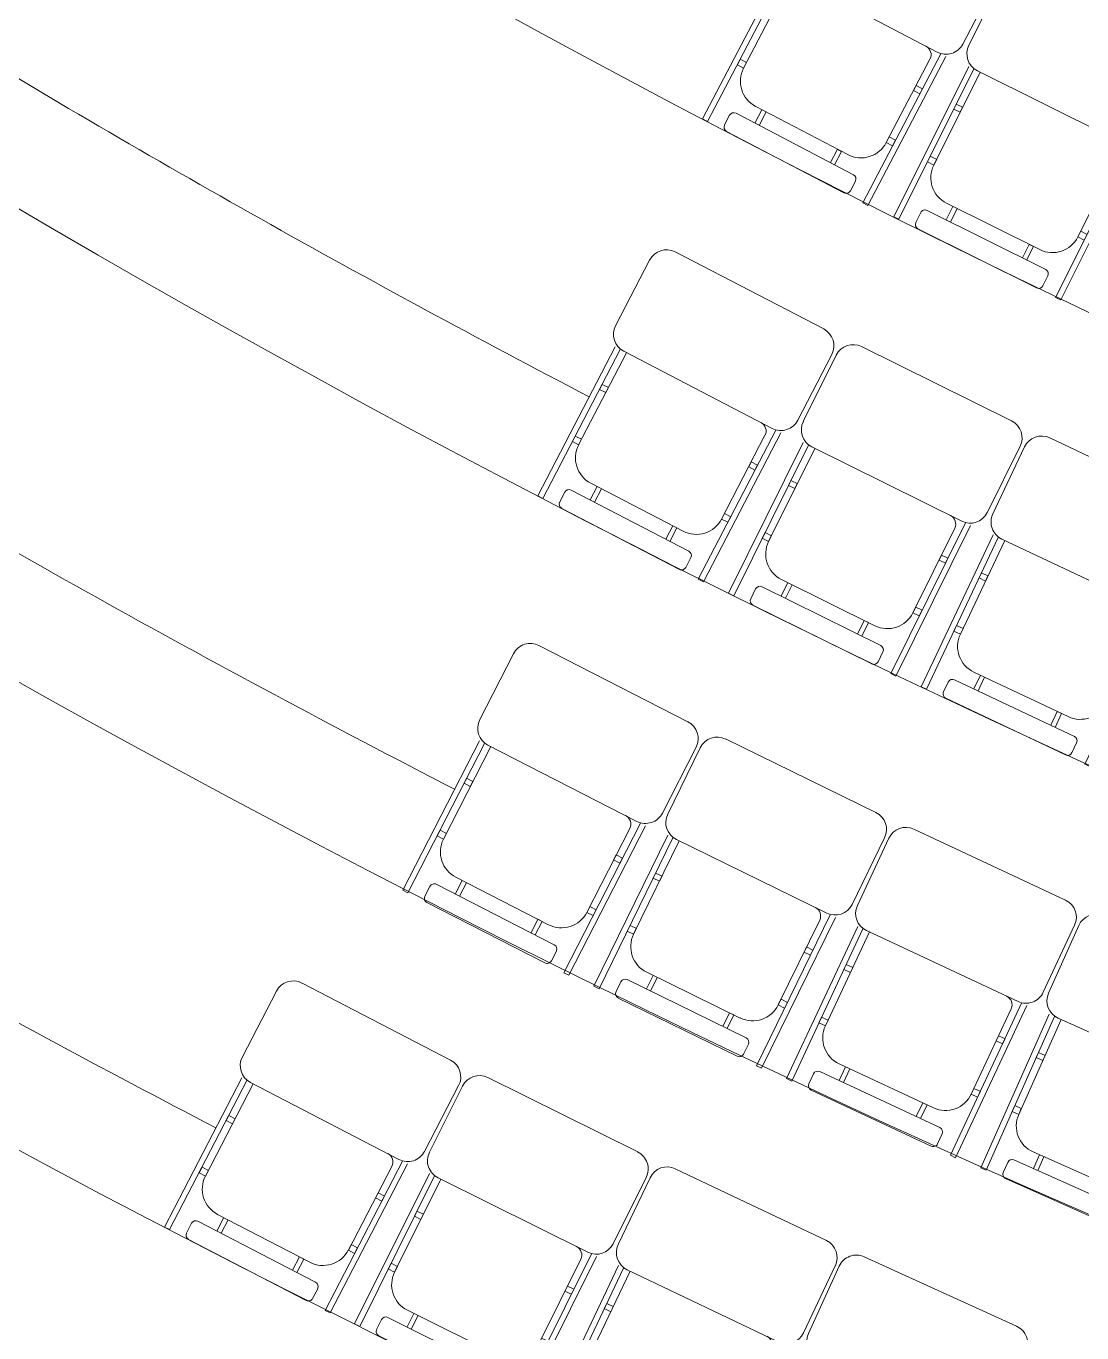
# Model space of a CAD drawing. Header units: millimetres. Extents: x 8275 to 147087, y -297470 to -191881.
# Drawn here: x 29493 to 32322, y -215947 to -212445 of the extents above; entities that cross this region are included whole.
import ezdxf

# ---------------------------------------------------------------- set-up
doc = ezdxf.new("R2010")
doc.units = ezdxf.units.MM
doc.header["$LTSCALE"] = 250
doc.header["$MEASUREMENT"] = 0
for name, color, linetype, lineweight in [('furniture', 5, 'Continuous', 15), ('hatch', 9, 'Continuous', 0), ('stairs', 2, 'Continuous', 5)]:
    doc.layers.add(name, color=color, linetype=linetype, lineweight=lineweight)

# ---------------------------------------------------------------- blocks, each defined once
blk = doc.blocks.new('A$C24EB465D-flat-9-flat-1-flat-210')
at = {"layer": 'furniture', "ltscale": 0.1}
for p, q in [((-403.7, 189), (-6.3, -18.8)), ((-564.2, -8.3), (-472.2, 167.5)), ((-565.7, -64.8), (-774.3, -463.7)), ((-760.7, -470.8), (-552, -71.9)), ((-535.2, -80.8), (-664.1, -327.4)), ((-145.4, -284.6), (-542.7, -76.8)), ((15.1, -87.4), (-76.8, -263.2)), ((-607.8, -178.6), (-600.9, -165.3)), ((-584, -174.1), (-600.9, -165.3)), ((-591, -187.4), (-584, -174.1)), ((-591, -187.4), (-607.8, -178.6)), ((-681, -318.5), (-673.1, -303.4)), ((-656.2, -312.3), (-673.1, -303.4)), ((-664.1, -327.4), (-656.2, -312.3)), ((-344.6, -688.4), (-136, -289.5)), ((-122.5, -296.6), (-331.1, -695.5)), ((-164.7, -303.2), (-281.9, -527.3)), ((-664.1, -327.4), (-681, -318.5)), ((-208.7, -387.4), (-201.7, -374)), ((-201.7, -374), (-184.8, -382.9)), ((-191.8, -396.2), (-184.8, -382.9)), ((-208.7, -387.4), (-191.8, -396.2)), ((-701.7, -453.9), (-715.3, -480)), ((-369.8, -613.2), (-684.5, -448.6)), ((-615.1, -439), (-633.9, -475.1)), ((-384.7, -559.5), (-631.9, -430.2)), ((-603.8, -444.9), (-622.6, -481)), ((-774.3, -463.7), (-760.7, -470.8)), ((-395.2, -661.8), (-710, -497.2)), ((-281.9, -527.3), (-274, -512.2)), ((-274, -512.2), (-257.1, -521)), ((-265, -536.1), (-257.1, -521)), ((-412.8, -544.8), (-431.7, -580.8)), ((-401.5, -550.7), (-420.3, -586.8)), ((-401.5, -550.7), (-412.8, -544.8)), ((-281.9, -527.3), (-265, -536.1)), ((-364.4, -630.3), (-378.1, -656.4)), ((-331.1, -695.5), (-344.6, -688.4))]:
    blk.add_line(p, q, dxfattribs=at)
for centre, radius, start, end in [((-427.2, 144, 0), 50.8, 62.39, 152.39), ((-519.2, -31.8, 0), 50.8, 152.39, 242.39), ((-29.9, -63.8, 0), 50.8, 332.39, 62.39), ((-187.2, -291.4, 0), 25.4, 332.39, 62.39), ((-121.8, -239.6, 0), 50.8, 242.39, 332.39), ((-596.6, -362.7, 0), 76.2, 152.39, 242.39), ((-690.4, -459.8, 0), 12.7, 62.39, 152.39), ((-704.1, -485.9, 0), 12.7, 152.39, 242.39), ((-349.4, -492, 0), 76.2, 242.39, 332.39), ((-375.7, -624.5, 0), 12.7, 332.39, 62.39), ((-389.3, -650.5, 0), 12.7, 242.39, 332.39)]:
    blk.add_arc(centre, radius, start, end, dxfattribs=at)
blk = doc.blocks.new('A$C24EB465D-flat-9-flat-1-flat-211')
at = {"layer": 'furniture', "ltscale": 0.1}
for p, q in [((-404.3, 187.7), (-6.3, -18.8)), ((-564.1, -10.1), (-472.8, 166)), ((-565.5, -66.7), (-772.8, -466.3)), ((-759.1, -473.3), (-551.8, -73.7)), ((-534.9, -82.5), (-663.1, -329.5)), ((-144.4, -285.1), (-542.4, -78.6)), ((15.4, -87.3), (-75.9, -263.4)), ((-607.2, -180.6), (-600.3, -167.3)), ((-583.4, -176), (-600.3, -167.3)), ((-590.3, -189.4), (-607.2, -180.6)), ((-590.3, -189.4), (-583.4, -176)), ((-680, -320.8), (-672.1, -305.7)), ((-655.2, -314.4), (-672.1, -305.7)), ((-663.1, -329.5), (-655.2, -314.4)), ((-342.4, -689.6), (-135.1, -290)), ((-121.5, -297), (-328.8, -696.6)), ((-163.7, -303.7), (-280.1, -528.2)), ((-663.1, -329.5), (-680, -320.8)), ((-207.4, -388.1), (-200.5, -374.7)), ((-200.5, -374.7), (-183.6, -383.5)), ((-190.5, -396.8), (-183.6, -383.5)), ((-207.4, -388.1), (-190.5, -396.8)), ((-367.8, -614.4), (-683.1, -450.8)), ((-613.6, -441), (-632.4, -477.1)), ((-382.9, -560.8), (-630.5, -432.3)), ((-602.3, -446.9), (-621, -483)), ((-772.8, -466.3), (-759.1, -473.3)), ((-700.2, -456.3), (-713.7, -482.4)), ((-393, -663.1), (-708.3, -499.5)), ((-280.1, -528.2), (-272.3, -513.1)), ((-272.3, -513.1), (-255.4, -521.9)), ((-263.2, -537), (-255.4, -521.9)), ((-411.1, -546.1), (-429.8, -582.2)), ((-399.7, -552), (-418.4, -588.1)), ((-399.7, -552), (-411.1, -546.1)), ((-280.1, -528.2), (-263.2, -537)), ((-362.3, -631.5), (-375.9, -657.7)), ((-328.8, -696.6), (-342.4, -689.6))]:
    blk.add_line(p, q, dxfattribs=at)
for centre, radius, start, end in [((-427.7, 142.6, 0), 50.8, 62.5784, 152.5784), ((-519, -33.5, 0), 50.8, 152.5784, 242.5784), ((-29.7, -63.9, 0), 50.8, 332.5784, 62.5784), ((-186.2, -292, 0), 25.4, 332.5784, 62.5784), ((-121, -240, 0), 50.8, 242.5784, 332.5784), ((-595.4, -364.6, 0), 76.2, 152.5784, 242.5784), ((-688.9, -462.1, 0), 12.7, 62.5784, 152.5784), ((-702.5, -488.2, 0), 12.7, 152.5784, 242.5784), ((-347.8, -493.1, 0), 76.2, 242.5784, 332.5784), ((-373.6, -625.7, 0), 12.7, 332.5784, 62.5784), ((-387.2, -651.8, 0), 12.7, 242.5784, 332.5784)]:
    blk.add_arc(centre, radius, start, end, dxfattribs=at)
blk = doc.blocks.new('A$C24EB465D-flat-9-flat-1-flat-308')
at = {"layer": 'furniture', "ltscale": 0.1}
for p, q in [((-407.7, 180.2), (-5.9, -18.9)), ((-563.9, -20.5), (-475.7, 157.2)), ((-564.1, -77.1), (-764.1, -480.4)), ((-750.3, -487.3), (-550.4, -83.9)), ((-533.3, -92.4), (-656.9, -341.7)), ((-139.1, -287.7), (-540.9, -88.6)), ((17, -87), (-71.1, -264.8)), ((-603.8, -191.8), (-597.1, -178.3)), ((-586.7, -200.2), (-603.8, -191.8)), ((-580.1, -186.8), (-597.1, -178.3)), ((-586.7, -200.2), (-580.1, -186.8)), ((-329.6, -695.8), (-129.7, -292.4)), ((-116, -299.2), (-315.9, -702.6)), ((-158, -306.7), (-270.3, -533.3)), ((-673.9, -333.2), (-666.4, -318)), ((-656.9, -341.7), (-673.9, -333.2)), ((-649.3, -326.5), (-666.4, -318)), ((-656.9, -341.7), (-649.3, -326.5)), ((-200.2, -391.8), (-193.5, -378.3)), ((-193.5, -378.3), (-176.5, -386.8)), ((-200.2, -391.8), (-183.1, -400.3)), ((-183.1, -400.3), (-176.5, -386.8)), ((-605.4, -452.3), (-623.4, -488.7)), ((-372.5, -567.7), (-622.4, -443.8)), ((-764.1, -480.4), (-750.3, -487.3)), ((-691.7, -469.1), (-704.7, -495.5)), ((-356.4, -621.1), (-674.6, -463.3)), ((-594, -457.9), (-612, -494.4)), ((-380.7, -670.2), (-699, -512.5)), ((-270.3, -533.3), (-262.8, -518)), ((-262.8, -518), (-245.7, -526.5)), ((-400.9, -553.6), (-419, -590.1)), ((-389.4, -559.3), (-407.5, -595.7)), ((-389.4, -559.3), (-400.9, -553.6)), ((-270.3, -533.3), (-253.3, -541.7)), ((-253.3, -541.7), (-245.7, -526.5)), ((-350.6, -638.1), (-363.7, -664.5)), ((-315.9, -702.6), (-329.6, -695.8))]:
    blk.add_line(p, q, dxfattribs=at)
for centre, radius, start, end in [((-430.2, 134.7, 0), 50.8, 63.635, 153.635), ((-518.3, -43.1, 0), 50.8, 153.635, 243.635), ((-28.5, -64.4, 0), 50.8, 333.635, 63.635), ((-180.8, -295.4, 0), 25.4, 333.635, 63.635), ((-116.6, -242.2, 0), 50.8, 243.635, 333.635), ((-588.6, -375.5, 0), 76.2, 153.635, 243.635), ((-680.3, -474.7, 0), 12.7, 63.635, 153.635), ((-693.3, -501.1, 0), 12.7, 153.635, 243.635), ((-338.6, -499.4, 0), 76.2, 243.635, 333.635), ((-362, -632.5, 0), 12.7, 333.635, 63.635), ((-375.1, -658.8, 0), 12.7, 243.635, 333.635)]:
    blk.add_arc(centre, radius, start, end, dxfattribs=at)
blk = doc.blocks.new('A$C24EB465D-flat-9-flat-1-flat-309')
at = {"layer": 'furniture', "ltscale": 0.1}
for p, q in [((-563.4, -30.9), (-478.6, 148.4)), ((-410.9, 172.7), (-5.6, -19)), ((-562.6, -87.5), (-755.1, -494.4)), ((-741.2, -501), (-548.7, -94)), ((-531.5, -102.2), (-650.5, -353.8)), ((-133.8, -290.2), (-539.2, -98.6)), ((18.6, -86.7), (-66.2, -266)), ((-600.2, -202.9), (-593.7, -189.3)), ((-583, -211), (-600.2, -202.9)), ((-576.5, -197.4), (-593.7, -189.3)), ((-583, -211), (-576.5, -197.4)), ((-316.7, -701.7), (-124.3, -294.8)), ((-110.5, -301.3), (-302.9, -708.3)), ((-152.4, -309.6), (-260.5, -538.2)), ((-667.7, -345.6), (-660.4, -330.2)), ((-650.5, -353.8), (-667.7, -345.6)), ((-643.2, -338.4), (-660.4, -330.2)), ((-650.5, -353.8), (-643.2, -338.4)), ((-193, -395.4), (-186.5, -381.8)), ((-186.5, -381.8), (-169.3, -390)), ((-193, -395.4), (-175.7, -403.6)), ((-175.7, -403.6), (-169.3, -390)), ((-361.9, -574.5), (-614.1, -455.2)), ((-682.9, -481.8), (-695.5, -508.4)), ((-344.9, -627.6), (-666, -475.7)), ((-596.9, -463.4), (-614.3, -500.1)), ((-585.4, -468.8), (-602.8, -505.6)), ((-755.1, -494.4), (-741.2, -501)), ((-368.3, -677.1), (-689.4, -525.3)), ((-260.5, -538.2), (-253.2, -522.8)), ((-253.2, -522.8), (-236, -530.9)), ((-260.5, -538.2), (-243.2, -546.3)), ((-243.2, -546.3), (-236, -530.9)), ((-390.6, -560.9), (-408, -597.7)), ((-379.1, -566.4), (-396.4, -603.2)), ((-379.1, -566.4), (-390.6, -560.9)), ((-338.8, -644.5), (-351.4, -671.1)), ((-302.9, -708.3), (-316.7, -701.7))]:
    blk.add_line(p, q, dxfattribs=at)
for centre, radius, start, end in [((-432.6, 126.7, 0), 50.8, 64.6916, 154.6916), ((-517.5, -52.6, 0), 50.8, 154.6916, 244.6916), ((-27.3, -65, 0), 50.8, 334.6916, 64.6916), ((-175.3, -298.7, 0), 25.4, 334.6916, 64.6916), ((-112.1, -244.3, 0), 50.8, 244.6916, 334.6916), ((-581.6, -386.3, 0), 76.2, 154.6916, 244.6916), ((-671.4, -487.2, 0), 12.7, 64.6916, 154.6916), ((-684, -513.8, 0), 12.7, 154.6916, 244.6916), ((-329.3, -505.6, 0), 76.2, 244.6916, 334.6916), ((-350.3, -639, 0), 12.7, 334.6916, 64.6916), ((-362.9, -665.6, 0), 12.7, 244.6916, 334.6916)]:
    blk.add_arc(centre, radius, start, end, dxfattribs=at)
blk = doc.blocks.new('A$C24EB465D-flat-9-flat-1-flat-329')
at = {"layer": 'furniture', "ltscale": 0.1}
for p, q in [((-407.2, 181.2), (-6, -18.9)), ((-563.9, -19.1), (-475.3, 158.5)), ((-564.3, -75.6), (-765.3, -478.5)), ((-751.5, -485.3), (-550.6, -82.5)), ((-533.5, -91), (-657.7, -340)), ((-139.9, -287.4), (-541.1, -87.2)), ((16.8, -87), (-71.7, -264.6)), ((-604.3, -190.2), (-597.6, -176.8)), ((-587.3, -198.7), (-604.3, -190.2)), ((-580.5, -185.3), (-597.6, -176.8)), ((-587.3, -198.7), (-580.5, -185.3)), ((-331.4, -694.9), (-130.4, -292.1)), ((-116.8, -298.9), (-317.7, -701.7)), ((-158.8, -306.3), (-271.7, -532.6)), ((-674.8, -331.5), (-667.2, -316.3)), ((-657.7, -340), (-674.8, -331.5)), ((-650.1, -324.8), (-667.2, -316.3)), ((-657.7, -340), (-650.1, -324.8)), ((-201.2, -391.3), (-194.5, -377.8)), ((-194.5, -377.8), (-177.5, -386.3)), ((-201.2, -391.3), (-184.2, -399.8)), ((-184.2, -399.8), (-177.5, -386.3)), ((-606.5, -450.7), (-624.7, -487.1)), ((-373.9, -566.8), (-623.6, -442.2)), ((-765.3, -478.5), (-751.5, -485.3)), ((-692.9, -467.3), (-706, -493.7)), ((-358, -620.2), (-675.8, -461.6)), ((-595.1, -456.4), (-613.3, -492.8)), ((-382.5, -669.2), (-700.3, -510.7)), ((-271.7, -532.6), (-264.1, -517.4)), ((-264.1, -517.4), (-247.1, -525.9)), ((-402.3, -552.6), (-420.5, -589)), ((-390.9, -558.3), (-409, -594.7)), ((-390.9, -558.3), (-402.3, -552.6)), ((-271.7, -532.6), (-254.7, -541.1)), ((-254.7, -541.1), (-247.1, -525.9)), ((-352.3, -637.2), (-365.4, -663.5)), ((-317.7, -701.7), (-331.4, -694.9))]:
    blk.add_line(p, q, dxfattribs=at)
for centre, radius, start, end in [((-429.9, 135.8, 0), 50.8, 63.4881, 153.4881), ((-518.4, -41.8, 0), 50.8, 153.4881, 243.4881), ((-28.6, -64.4, 0), 50.8, 333.4881, 63.4881), ((-181.6, -295, 0), 25.4, 333.4881, 63.4881), ((-117.2, -241.9, 0), 50.8, 243.4881, 333.4881), ((-589.6, -374, 0), 76.2, 153.4881, 243.4881), ((-681.5, -473, 0), 12.7, 63.4881, 153.4881), ((-694.6, -499.3, 0), 12.7, 153.4881, 243.4881), ((-339.9, -498.6, 0), 76.2, 243.4881, 333.4881), ((-363.6, -631.5, 0), 12.7, 333.4881, 63.4881), ((-376.8, -657.9, 0), 12.7, 243.4881, 333.4881)]:
    blk.add_arc(centre, radius, start, end, dxfattribs=at)
blk = doc.blocks.new('A$C24EB465D-flat-9-flat-1-flat-350')
at = {"layer": 'furniture', "ltscale": 0.1}
for p, q in [((-405.3, 185.4), (-6.2, -18.9)), ((-564.1, -13.3), (-473.7, 163.3)), ((-565.1, -69.9), (-770.1, -470.6)), ((-756.4, -477.6), (-551.4, -76.9)), ((-534.4, -85.5), (-661.2, -333.3)), ((-142.8, -285.9), (-542, -81.7)), ((15.9, -87.2), (-74.4, -263.8)), ((-606.2, -184), (-599.4, -170.6)), ((-582.4, -179.3), (-599.4, -170.6)), ((-589.3, -192.7), (-606.2, -184)), ((-589.3, -192.7), (-582.4, -179.3)), ((-678.1, -324.6), (-670.4, -309.4)), ((-653.4, -318.1), (-670.4, -309.4)), ((-338.5, -691.5), (-133.4, -290.7)), ((-119.8, -297.7), (-324.9, -698.5)), ((-161.9, -304.7), (-277.1, -529.8)), ((-661.2, -333.3), (-678.1, -324.6)), ((-661.2, -333.3), (-653.4, -318.1)), ((-205.2, -389.2), (-198.4, -375.8)), ((-198.4, -375.8), (-181.4, -384.5)), ((-188.3, -397.9), (-181.4, -384.5)), ((-205.2, -389.2), (-188.3, -397.9)), ((-364.3, -616.5), (-680.5, -454.7)), ((-611.1, -444.5), (-629.6, -480.7)), ((-379.7, -562.9), (-628.1, -435.8)), ((-599.8, -450.3), (-618.3, -486.5)), ((-770.1, -470.6), (-756.4, -477.6)), ((-697.6, -460.2), (-711, -486.4)), ((-389.3, -665.3), (-705.5, -503.5)), ((-277.1, -529.8), (-269.4, -514.6)), ((-269.4, -514.6), (-252.4, -523.3)), ((-260.2, -538.5), (-252.4, -523.3)), ((-408, -548.4), (-426.5, -584.6)), ((-396.6, -554.3), (-415.1, -590.5)), ((-396.6, -554.3), (-408, -548.4)), ((-277.1, -529.8), (-260.2, -538.5)), ((-358.8, -633.6), (-372.2, -659.8)), ((-324.9, -698.5), (-338.5, -691.5))]:
    blk.add_line(p, q, dxfattribs=at)
for centre, radius, start, end in [((-428.5, 140.2, 0), 50.8, 62.9017, 152.9017), ((-518.8, -36.4, 0), 50.8, 152.9017, 242.9017), ((-29.3, -64.1, 0), 50.8, 332.9017, 62.9017), ((-184.6, -293.1, 0), 25.4, 332.9017, 62.9017), ((-119.7, -240.7, 0), 50.8, 242.9017, 332.9017), ((-593.3, -368, 0), 76.2, 152.9017, 242.9017), ((-686.3, -466, 0), 12.7, 62.9017, 152.9017), ((-699.7, -492.2, 0), 12.7, 152.9017, 242.9017), ((-345, -495.1, 0), 76.2, 242.9017, 332.9017), ((-370.1, -627.8, 0), 12.7, 332.9017, 62.9017), ((-383.5, -654, 0), 12.7, 242.9017, 332.9017)]:
    blk.add_arc(centre, radius, start, end, dxfattribs=at)
blk = doc.blocks.new('A$C24EB465D-flat-9-flat-1-flat-351')
at = {"layer": 'furniture', "ltscale": 0.1}
for p, q in [((-408.6, 178.2), (-5.8, -19)), ((-563.7, -23.3), (-476.5, 154.9)), ((-563.8, -79.9), (-761.7, -484.2)), ((-747.8, -491), (-549.9, -86.6)), ((-532.8, -95), (-655.2, -345)), ((-137.7, -288.4), (-540.5, -91.3)), ((17.5, -86.9), (-69.7, -265.1)), ((-602.9, -194.8), (-596.2, -181.3)), ((-585.7, -203.2), (-602.9, -194.8)), ((-579.1, -189.6), (-596.2, -181.3)), ((-585.7, -203.2), (-579.1, -189.6)), ((-326.1, -697.4), (-128.2, -293.1)), ((-114.5, -299.8), (-312.4, -704.1)), ((-156.5, -307.5), (-267.7, -534.6)), ((-672.3, -336.6), (-664.8, -321.3)), ((-655.2, -345), (-672.3, -336.6)), ((-647.7, -329.7), (-664.8, -321.3)), ((-655.2, -345), (-647.7, -329.7)), ((-198.3, -392.8), (-191.7, -379.3)), ((-191.7, -379.3), (-174.5, -387.7)), ((-198.3, -392.8), (-181.2, -401.2)), ((-181.2, -401.2), (-174.5, -387.7)), ((-603.1, -455.3), (-621, -491.8)), ((-369.6, -569.6), (-620.2, -446.9)), ((-761.7, -484.2), (-747.8, -491)), ((-689.3, -472.5), (-702.3, -499)), ((-353.3, -622.9), (-672.3, -466.7)), ((-591.7, -460.9), (-609.6, -497.4)), ((-377.4, -672.1), (-696.4, -516)), ((-267.7, -534.6), (-260.2, -519.3)), ((-260.2, -519.3), (-243.1, -527.7)), ((-398.2, -555.6), (-416, -592.1)), ((-386.6, -561.2), (-398.2, -555.6)), ((-267.7, -534.6), (-250.6, -543)), ((-250.6, -543), (-243.1, -527.7)), ((-386.6, -561.2), (-404.5, -597.8)), ((-347.5, -639.8), (-360.4, -666.3)), ((-312.4, -704.1), (-326.1, -697.4))]:
    blk.add_line(p, q, dxfattribs=at)
for centre, radius, start, end in [((-430.9, 132.5, 0), 50.8, 63.9199, 153.9199), ((-518.1, -45.7, 0), 50.8, 153.9199, 243.9199), ((-28.2, -64.6, 0), 50.8, 333.9199, 63.9199), ((-179.3, -296.3, 0), 25.4, 333.9199, 63.9199), ((-115.4, -242.8, 0), 50.8, 243.9199, 333.9199), ((-586.7, -378.5, 0), 76.2, 153.9199, 243.9199), ((-677.9, -478.1, 0), 12.7, 63.9199, 153.9199), ((-690.8, -504.5, 0), 12.7, 153.9199, 243.9199), ((-336.1, -501.1, 0), 76.2, 243.9199, 333.9199), ((-358.9, -634.3, 0), 12.7, 333.9199, 63.9199), ((-371.8, -660.7, 0), 12.7, 243.9199, 333.9199)]:
    blk.add_arc(centre, radius, start, end, dxfattribs=at)
blk = doc.blocks.new('A$C24EB465D-flat-9-flat-1-flat-352')
at = {"layer": 'furniture', "ltscale": 0.1}
for p, q in [((-563.2, -33.3), (-479.2, 146.4)), ((-411.7, 170.9), (-5.5, -19.1)), ((-562.2, -89.9), (-752.9, -497.7)), ((-739, -504.2), (-548.3, -96.4)), ((-531, -104.5), (-648.9, -356.6)), ((-132.6, -290.8), (-538.7, -100.9)), ((19, -86.6), (-65, -266.3)), ((-599.3, -205.5), (-592.9, -191.8)), ((-582, -213.5), (-599.3, -205.5)), ((-575.7, -199.9), (-592.9, -191.8)), ((-582, -213.5), (-575.7, -199.9)), ((-313.7, -703.1), (-123, -295.3)), ((-109.2, -301.8), (-299.9, -709.6)), ((-151, -310.2), (-258.1, -539.3)), ((-666.2, -348.5), (-659, -333.1)), ((-648.9, -356.6), (-666.2, -348.5)), ((-641.7, -341.1), (-659, -333.1)), ((-648.9, -356.6), (-641.7, -341.1)), ((-191.3, -396.3), (-184.9, -382.6)), ((-184.9, -382.6), (-167.6, -390.7)), ((-191.3, -396.3), (-174, -404.3)), ((-174, -404.3), (-167.6, -390.7)), ((-680.8, -484.7), (-693.3, -511.4)), ((-342.2, -629), (-663.9, -478.6)), ((-359.4, -576), (-612.2, -457.9)), ((-594.9, -465.9), (-612.2, -502.8)), ((-583.4, -471.3), (-600.6, -508.2)), ((-752.9, -497.7), (-739, -504.2)), ((-258.1, -539.3), (-250.9, -523.9)), ((-250.9, -523.9), (-233.7, -532)), ((-365.4, -678.7), (-687.2, -528.2)), ((-258.1, -539.3), (-240.9, -547.4)), ((-240.9, -547.4), (-233.7, -532)), ((-388.2, -562.6), (-405.5, -599.4)), ((-376.6, -568), (-393.8, -604.9)), ((-376.6, -568), (-388.2, -562.6)), ((-336, -645.9), (-348.5, -672.6)), ((-299.9, -709.6), (-313.7, -703.1))]:
    blk.add_line(p, q, dxfattribs=at)
for centre, radius, start, end in [((-433.2, 124.9, 0), 50.8, 64.9381, 154.9381), ((-517.2, -54.9, 0), 50.8, 154.9381, 244.9381), ((-27, -65.1, 0), 50.8, 334.9381, 64.9381), ((-174, -299.5, 0), 25.4, 334.9381, 64.9381), ((-111, -244.8, 0), 50.8, 244.9381, 334.9381), ((-579.9, -388.8, 0), 76.2, 154.9381, 244.9381), ((-669.3, -490.1, 0), 12.7, 64.9381, 154.9381), ((-681.8, -516.7, 0), 12.7, 154.9381, 244.9381), ((-327.2, -507, 0), 76.2, 244.9381, 334.9381), ((-347.5, -640.5, 0), 12.7, 334.9381, 64.9381), ((-360, -667.2, 0), 12.7, 244.9381, 334.9381)]:
    blk.add_arc(centre, radius, start, end, dxfattribs=at)
blk = doc.blocks.new('A$C24EB465D-flat-9-flat-1-flat-353')
at = {"layer": 'furniture', "ltscale": 0.1}
for p, q in [((-414.6, 163.5), (-5.1, -19.2)), ((-562.6, -43.3), (-481.7, 137.8)), ((-560.6, -99.9), (-744, -511)), ((20.6, -86.2), (-60.3, -267.4)), ((-729.9, -517.3), (-546.5, -106.1)), ((-529.1, -113.9), (-642.5, -368)), ((-127.4, -293.1), (-536.9, -110.4)), ((-595.6, -216.1), (-589.4, -202.3)), ((-572, -210.1), (-589.4, -202.3)), ((-578.2, -223.8), (-572, -210.1)), ((-578.2, -223.8), (-595.6, -216.1)), ((-301.2, -708.5), (-117.7, -297.4)), ((-103.8, -303.7), (-287.2, -714.8)), ((-145.5, -312.9), (-248.5, -543.8)), ((-659.9, -360.3), (-653, -344.7)), ((-635.6, -352.5), (-653, -344.7)), ((-642.5, -368), (-659.9, -360.3)), ((-642.5, -368), (-635.6, -352.5)), ((-184.2, -399.6), (-178.1, -385.9)), ((-184.2, -399.6), (-166.8, -407.4)), ((-178.1, -385.9), (-160.7, -393.6)), ((-166.8, -407.4), (-160.7, -393.6)), ((-330.9, -635), (-655.3, -490.3)), ((-349.2, -582.3), (-603.9, -468.7)), ((-586.6, -476.4), (-603.1, -513.6)), ((-574.9, -481.6), (-591.5, -518.8)), ((-744, -511), (-729.9, -517.3)), ((-672.1, -496.7), (-684.1, -523.6)), ((-353.3, -685.1), (-677.7, -540.4)), ((-248.5, -543.8), (-241.6, -528.3)), ((-248.5, -543.8), (-231.1, -551.6)), ((-241.6, -528.3), (-224.2, -536)), ((-231.1, -551.6), (-224.2, -536)), ((-378.2, -569.4), (-394.7, -606.5)), ((-366.5, -574.6), (-383, -611.8)), ((-366.5, -574.6), (-378.2, -569.4)), ((-324.5, -651.8), (-336.5, -678.7)), ((-287.2, -714.8), (-301.2, -708.5))]:
    blk.add_line(p, q, dxfattribs=at)
for centre, radius, start, end in [((-435.3, 117.1, 0), 50.8, 65.9563, 155.9563), ((-25.8, -65.5, 0), 50.8, 335.9563, 65.9563), ((-516.2, -64, 0), 50.8, 155.9563, 245.9563), ((-168.7, -302.5, 0), 25.4, 335.9563, 65.9563), ((-106.7, -246.7, 0), 50.8, 245.9563, 335.9563), ((-572.9, -399.1, 0), 76.2, 155.9563, 245.9563), ((-660.5, -501.9, 0), 12.7, 65.9563, 155.9563), ((-672.5, -528.8, 0), 12.7, 155.9563, 245.9563), ((-318.1, -512.8, 0), 76.2, 245.9563, 335.9563), ((-336.1, -646.6, 0), 12.7, 335.9563, 65.9563), ((-348.1, -673.5, 0), 12.7, 245.9563, 335.9563)]:
    blk.add_arc(centre, radius, start, end, dxfattribs=at)
blk = doc.blocks.new('A$C24EB465D-flat-9-flat-1-flat-373')
at = {"layer": 'furniture', "ltscale": 0.1}
for p, q in [((-404.3, 187.7), (-6.3, -18.8)), ((-564.1, -10.1), (-472.8, 166)), ((-565.5, -66.7), (-772.8, -466.3)), ((-759.1, -473.3), (-551.8, -73.7)), ((-534.9, -82.5), (-663.1, -329.5)), ((-144.4, -285.1), (-542.4, -78.6)), ((15.4, -87.3), (-75.9, -263.4)), ((-607.2, -180.6), (-600.3, -167.3)), ((-583.4, -176), (-600.3, -167.3)), ((-590.3, -189.4), (-607.2, -180.6)), ((-590.3, -189.4), (-583.4, -176)), ((-680, -320.8), (-672.1, -305.7)), ((-655.2, -314.4), (-672.1, -305.7)), ((-663.1, -329.5), (-655.2, -314.4)), ((-342.4, -689.6), (-135.1, -290)), ((-121.5, -297), (-328.8, -696.6)), ((-163.7, -303.7), (-280.1, -528.2)), ((-663.1, -329.5), (-680, -320.8)), ((-207.4, -388.1), (-200.5, -374.7)), ((-200.5, -374.7), (-183.6, -383.5)), ((-190.5, -396.8), (-183.6, -383.5)), ((-207.4, -388.1), (-190.5, -396.8)), ((-367.8, -614.4), (-683.1, -450.8)), ((-613.6, -441), (-632.4, -477.1)), ((-382.9, -560.8), (-630.5, -432.3)), ((-602.3, -446.9), (-621, -483)), ((-772.8, -466.3), (-759.1, -473.3)), ((-700.2, -456.3), (-713.7, -482.4)), ((-393, -663.1), (-708.3, -499.5)), ((-280.1, -528.2), (-272.3, -513.1)), ((-272.3, -513.1), (-255.4, -521.9)), ((-263.2, -537), (-255.4, -521.9)), ((-411.1, -546.1), (-429.8, -582.2)), ((-399.7, -552), (-418.4, -588.1)), ((-399.7, -552), (-411.1, -546.1)), ((-280.1, -528.2), (-263.2, -537)), ((-362.3, -631.5), (-375.9, -657.7)), ((-328.8, -696.6), (-342.4, -689.6))]:
    blk.add_line(p, q, dxfattribs=at)
for centre, radius, start, end in [((-427.7, 142.6, 0), 50.8, 62.5784, 152.5784), ((-519, -33.5, 0), 50.8, 152.5784, 242.5784), ((-29.7, -63.9, 0), 50.8, 332.5784, 62.5784), ((-186.2, -292, 0), 25.4, 332.5784, 62.5784), ((-121, -240, 0), 50.8, 242.5784, 332.5784), ((-595.4, -364.6, 0), 76.2, 152.5784, 242.5784), ((-688.9, -462.1, 0), 12.7, 62.5784, 152.5784), ((-702.5, -488.2, 0), 12.7, 152.5784, 242.5784), ((-347.8, -493.1, 0), 76.2, 242.5784, 332.5784), ((-373.6, -625.7, 0), 12.7, 332.5784, 62.5784), ((-387.2, -651.8, 0), 12.7, 242.5784, 332.5784)]:
    blk.add_arc(centre, radius, start, end, dxfattribs=at)
blk = doc.blocks.new('A$C24EB465D-flat-9-flat-1-flat-374')
at = {"layer": 'furniture', "ltscale": 0.1}
for p, q in [((-407.4, 180.7), (-5.9, -18.9)), ((-563.9, -19.8), (-475.5, 157.9)), ((-564.2, -76.3), (-764.7, -479.4)), ((-750.9, -486.3), (-550.5, -83.2)), ((-533.4, -91.7), (-657.3, -340.9)), ((-139.5, -287.5), (-541, -87.9)), ((16.9, -87), (-71.4, -264.7)), ((-604.1, -191), (-597.4, -177.5)), ((-587, -199.5), (-604.1, -191)), ((-580.3, -186), (-597.4, -177.5)), ((-587, -199.5), (-580.3, -186)), ((-330.5, -695.3), (-130.1, -292.2)), ((-116.4, -299), (-316.8, -702.1)), ((-158.4, -306.5), (-271, -532.9)), ((-674.4, -332.4), (-666.8, -317.1)), ((-657.3, -340.9), (-674.4, -332.4)), ((-649.7, -325.6), (-666.8, -317.1)), ((-657.3, -340.9), (-649.7, -325.6)), ((-200.7, -391.6), (-194, -378.1)), ((-194, -378.1), (-177, -386.6)), ((-200.7, -391.6), (-183.7, -400)), ((-183.7, -400), (-177, -386.6)), ((-606, -451.5), (-624.1, -487.9)), ((-373.2, -567.2), (-623, -443)), ((-764.7, -479.4), (-750.9, -486.3)), ((-692.3, -468.2), (-705.4, -494.6)), ((-357.2, -620.6), (-675.2, -462.5)), ((-594.6, -457.2), (-612.7, -493.6)), ((-381.6, -669.7), (-699.6, -511.6)), ((-271, -532.9), (-263.5, -517.7)), ((-263.5, -517.7), (-246.4, -526.2)), ((-401.6, -553.1), (-419.7, -589.5)), ((-390.2, -558.8), (-408.3, -595.2)), ((-390.2, -558.8), (-401.6, -553.1)), ((-271, -532.9), (-254, -541.4)), ((-254, -541.4), (-246.4, -526.2)), ((-351.5, -637.7), (-364.6, -664)), ((-316.8, -702.1), (-330.5, -695.3))]:
    blk.add_line(p, q, dxfattribs=at)
for centre, radius, start, end in [((-430.1, 135.2, 0), 50.8, 63.5608, 153.5608), ((-518.4, -42.4, 0), 50.8, 153.5608, 243.5608), ((-28.6, -64.4, 0), 50.8, 333.5608, 63.5608), ((-181.2, -295.2, 0), 25.4, 333.5608, 63.5608), ((-116.9, -242.1, 0), 50.8, 243.5608, 333.5608), ((-589.1, -374.8, 0), 76.2, 153.5608, 243.5608), ((-680.9, -473.8, 0), 12.7, 63.5608, 153.5608), ((-694, -500.2, 0), 12.7, 153.5608, 243.5608), ((-339.3, -499, 0), 76.2, 243.5608, 333.5608), ((-362.8, -632, 0), 12.7, 333.5608, 63.5608), ((-375.9, -658.4, 0), 12.7, 243.5608, 333.5608)]:
    blk.add_arc(centre, radius, start, end, dxfattribs=at)
blk = doc.blocks.new('A$C24EB465D-flat-9-flat-1-flat-375')
at = {"layer": 'furniture', "ltscale": 0.1}
for p, q in [((-563.5, -29.5), (-478.2, 149.7)), ((-410.5, 173.7), (-5.6, -19)), ((-562.8, -86), (-756.3, -492.5)), ((-742.5, -499.1), (-549, -92.6)), ((-531.8, -100.8), (-651.4, -352.1)), ((-134.6, -289.9), (-539.4, -97.2)), ((18.4, -86.7), (-66.9, -265.9)), ((-600.7, -201.3), (-594.2, -187.7)), ((-583.5, -209.5), (-600.7, -201.3)), ((-577, -195.9), (-594.2, -187.7)), ((-583.5, -209.5), (-577, -195.9)), ((-318.5, -700.9), (-125, -294.4)), ((-111.2, -301), (-304.7, -707.5)), ((-153.2, -309.2), (-261.8, -537.5)), ((-668.6, -343.9), (-661.3, -328.5)), ((-651.4, -352.1), (-668.6, -343.9)), ((-644.1, -336.7), (-661.3, -328.5)), ((-651.4, -352.1), (-644.1, -336.7)), ((-194, -394.9), (-187.5, -381.4)), ((-187.5, -381.4), (-170.3, -389.6)), ((-194, -394.9), (-176.8, -403.1)), ((-176.8, -403.1), (-170.3, -389.6)), ((-363.4, -573.6), (-615.3, -453.6)), ((-684.1, -480), (-696.8, -506.6)), ((-346.5, -626.7), (-667.2, -474)), ((-598.1, -461.8), (-615.6, -498.5)), ((-586.6, -467.3), (-604.1, -504)), ((-756.3, -492.5), (-742.5, -499.1)), ((-370.1, -676.2), (-690.8, -523.5)), ((-261.8, -537.5), (-254.5, -522.1)), ((-254.5, -522.1), (-237.3, -530.3)), ((-392.1, -559.9), (-409.6, -596.6)), ((-380.5, -565.4), (-392.1, -559.9)), ((-261.8, -537.5), (-244.6, -545.7)), ((-244.6, -545.7), (-237.3, -530.3)), ((-380.5, -565.4), (-398, -602.1)), ((-340.5, -643.6), (-353.1, -670.2)), ((-304.7, -707.5), (-318.5, -700.9))]:
    blk.add_line(p, q, dxfattribs=at)
for centre, radius, start, end in [((-432.3, 127.8, 0), 50.8, 64.5433, 154.5433), ((-517.6, -51.3, 0), 50.8, 154.5433, 244.5433), ((-27.4, -64.9, 0), 50.8, 334.5433, 64.5433), ((-176.1, -298.3, 0), 25.4, 334.5433, 64.5433), ((-112.7, -244, 0), 50.8, 244.5433, 334.5433), ((-582.6, -384.8, 0), 76.2, 154.5433, 244.5433), ((-672.7, -485.4, 0), 12.7, 64.5433, 154.5433), ((-685.3, -512, 0), 12.7, 154.5433, 244.5433), ((-330.7, -504.7, 0), 76.2, 244.5433, 334.5433), ((-351.9, -638.1, 0), 12.7, 334.5433, 64.5433), ((-364.6, -664.7, 0), 12.7, 244.5433, 334.5433)]:
    blk.add_arc(centre, radius, start, end, dxfattribs=at)
blk = doc.blocks.new('A$C24EB465D-flat-9-flat-1-flat-376')
at = {"layer": 'furniture', "ltscale": 0.1}
for p, q in [((-562.9, -39.1), (-480.7, 141.5)), ((-413.4, 166.7), (-5.3, -19.1)), ((-561.3, -95.6), (-747.8, -505.4)), ((-733.8, -511.8), (-547.3, -102)), ((19.9, -86.4), (-62.3, -267)), ((-529.9, -109.9), (-645.2, -363.2)), ((-129.6, -292.2), (-537.7, -106.4)), ((-597.2, -211.6), (-590.9, -197.9)), ((-573.6, -205.8), (-590.9, -197.9)), ((-579.8, -219.5), (-573.6, -205.8)), ((-579.8, -219.5), (-597.2, -211.6)), ((-306.5, -706.3), (-120, -296.5)), ((-106.1, -302.9), (-292.6, -712.6)), ((-147.8, -311.8), (-252.6, -541.9)), ((-662.6, -355.3), (-655.5, -339.8)), ((-638.2, -347.7), (-655.5, -339.8)), ((-645.2, -363.2), (-638.2, -347.7)), ((-645.2, -363.2), (-662.6, -355.3)), ((-187.2, -398.2), (-181, -384.5)), ((-181, -384.5), (-163.6, -392.4)), ((-187.2, -398.2), (-169.8, -406.1)), ((-169.8, -406.1), (-163.6, -392.4)), ((-335.7, -632.5), (-659, -485.4)), ((-353.5, -579.7), (-607.4, -464.1)), ((-590.1, -472), (-607, -509)), ((-578.5, -477.3), (-595.4, -514.3)), ((-747.8, -505.4), (-733.8, -511.8)), ((-675.8, -491.7), (-688, -518.4)), ((-358.4, -682.4), (-681.7, -535.3)), ((-252.6, -541.9), (-245.5, -526.4)), ((-252.6, -541.9), (-235.3, -549.8)), ((-245.5, -526.4), (-228.2, -534.3)), ((-235.3, -549.8), (-228.2, -534.3)), ((-382.4, -566.5), (-399.3, -603.6)), ((-370.8, -571.8), (-387.6, -608.9)), ((-370.8, -571.8), (-382.4, -566.5)), ((-329.4, -649.3), (-341.6, -676.1)), ((-292.6, -712.6), (-306.5, -706.3))]:
    blk.add_line(p, q, dxfattribs=at)
for centre, radius, start, end in [((-434.4, 120.4, 0), 50.8, 65.5257, 155.5257), ((-26.3, -65.4, 0), 50.8, 335.5257, 65.5257), ((-516.6, -60.2, 0), 50.8, 155.5257, 245.5257), ((-170.9, -301.2, 0), 25.4, 335.5257, 65.5257), ((-108.5, -245.9, 0), 50.8, 245.5257, 335.5257), ((-575.9, -394.8, 0), 76.2, 155.5257, 245.5257), ((-664.2, -496.9, 0), 12.7, 65.5257, 155.5257), ((-676.4, -523.7, 0), 12.7, 155.5257, 245.5257), ((-321.9, -510.3, 0), 76.2, 245.5257, 335.5257), ((-341, -644.1, 0), 12.7, 335.5257, 65.5257), ((-353.2, -670.9, 0), 12.7, 245.5257, 335.5257)]:
    blk.add_arc(centre, radius, start, end, dxfattribs=at)

msp = doc.modelspace()

# ---------------------------------------------------------------- hatches: boundary and pattern name
at = {"layer": 'hatch'}
h = msp.add_hatch(dxfattribs=at)
h.set_pattern_fill('ANSI32', color=256, scale=350, angle=60, style=0)
h.set_pattern_definition([(105, (-2190690.94, -46921.14), (-126.777765, -33.97), []), (105, (-2190660, -46867.56), (-126.777765, -33.97), [])])
edge = h.paths.add_edge_path()
edge.add_line((28086, -216061), (28086, -216325.8))
edge.add_arc((45240.8, -186089.7), 34763.6, 240.43119, 249.16859)
edge.add_line((32878.2, -218580.8), (32953.7, -218363.7))
edge.add_arc((45253.5, -186066.2), 34560.3, 240.2155, 249.1518, ccw=False)
edge = h.paths.add_edge_path()
edge.add_line((28086, -216688), (26886, -216047.3))
edge.add_line((26886, -216047.3), (26886, -215027.1))
edge.add_line((26886, -215027.1), (26886, -216047.5))
edge.add_arc((45238.5, -186093.8), 35128.9, 238.50444, 249.18701)
edge.add_line((32756.5, -218930.4), (32832.1, -218713.1))
edge.add_arc((45240.8, -186089.7), 34903.6, 240.56149, 249.1752, ccw=False)
edge.add_line((28086, -216486.6), (28086, -216688))
h.paths.add_polyline_path([(28124.7, -213265.9), (27116, -215146.7), (26886, -215027.1), (27317.6, -215257.5), (28218.7, -213577.3), (28342, -213643.5), (27441.1, -215323.5), (27644, -215431.8), (30288.7, -210500.5), (30288.5, -210500.4), (29934.2, -211161), (29731.7, -211052.4), (28450.8, -213440.8), (28168.4, -213289.4)])
h.paths.add_polyline_path([(27116, -215146.7), (27116, -215146.7), (27116, -215146.8), (28097.5, -213316.8), (28097.4, -213316.8)], flags=16)

# ---------------------------------------------------------------- linework, layer by layer
at = {"layer": 'stairs', "ltscale": 0.01}
for radius, start, end in [(28933.6, 238.54664, 301.47272), (30033.6, 238.66575, 301.3529), (30833.6, 238.77643, 242.49631), (31133.6, 238.77643, 301.24156), (31933.6, 238.87955, 242.79373), (32233.6, 238.87955, 301.13782), (33033.6, 238.97585, 242.52702), (33333.6, 238.97585, 301.04095)]:
    msp.add_arc((45240.8, -186089.6, -29609.4), radius, start, end, dxfattribs=at)

# ---------------------------------------------------------------- block references
at = {"layer": 'furniture', "ltscale": 0.01}
for name, p in [('A$C24EB465D-flat-9-flat-1-flat-210', (32079.7, -212230, -28433)), ('A$C24EB465D-flat-9-flat-1-flat-329', (32583, -212477.4, -28433)), ('A$C24EB465D-flat-9-flat-1-flat-211', (31636.5, -213238, -28433)), ('A$C24EB465D-flat-9-flat-1-flat-308', (32139.4, -213484.3, -28433)), ('A$C24EB465D-flat-9-flat-1-flat-309', (32646.8, -213721.3, -28433)), ('A$C24EB465D-flat-9-flat-1-flat-350', (31272.4, -214290.5, -28433)), ('A$C24EB465D-flat-9-flat-1-flat-351', (31775.9, -214533.9, -28433)), ('A$C24EB465D-flat-9-flat-1-flat-352', (32283.6, -214768.3, -28433)), ('A$C24EB465D-flat-9-flat-1-flat-353', (32795.3, -214993.7, -28433)), ('A$C24EB465D-flat-9-flat-1-flat-373', (30636.3, -215197.5, -28433)), ('A$C24EB465D-flat-9-flat-1-flat-374', (31137.5, -215443.7, -28433)), ('A$C24EB465D-flat-9-flat-1-flat-375', (31642.9, -215681.2, -28433)), ('A$C24EB465D-flat-9-flat-1-flat-376', (32152.3, -215910.1, -28433))]:
    msp.add_blockref(name, p, dxfattribs=at)

doc.saveas('drawing.dxf')
